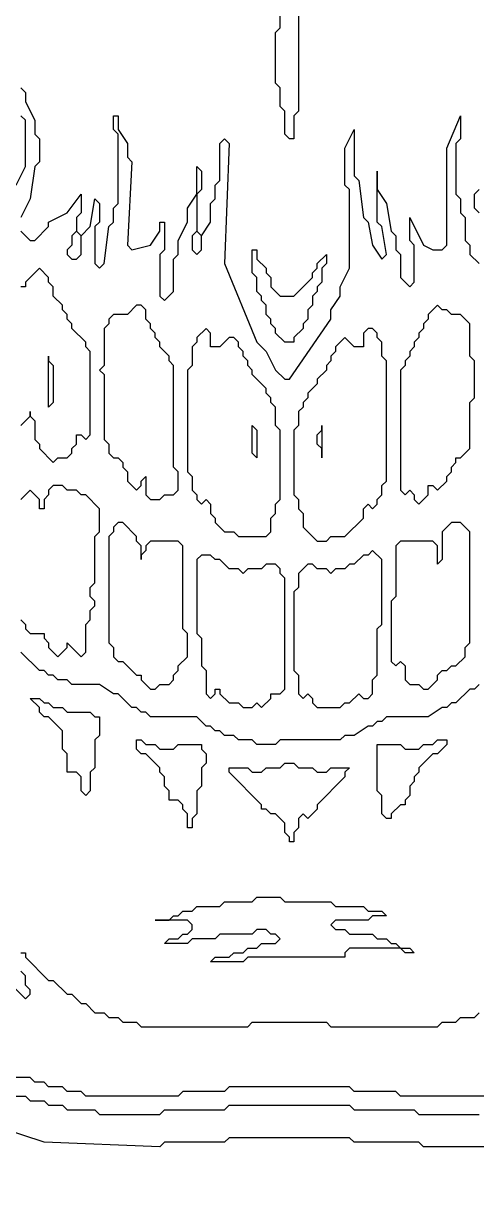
# Model space of a CAD drawing. Header units: millimetres. Extents: x -6 to 6, y -6 to 6.
# Drawn here: x -0.434 to 0.312, y -3.343 to -1.436 of the extents above; entities that cross this region are included whole.
import ezdxf

# ---------------------------------------------------------------- set-up
doc = ezdxf.new("R2010")
doc.units = ezdxf.units.MM
doc.layers.add('body', color=7, linetype='Continuous')
doc.layers.add('engraving', color=7, linetype='Continuous')

msp = doc.modelspace()

# ---------------------------------------------------------------- linework, layer by layer
at = {"layer": 'body'}
msp.add_circle((0, 0), 6, dxfattribs=at)
at = {"layer": 'engraving'}
for points in [[(0.0114, -1.6263), (0.0038, -1.6263), (-0.0038, -1.6187), (-0.0038, -1.5806), (-0.0114, -1.573), (-0.0114, -1.5426), (-0.019, -1.535), (-0.019, -1.4512), (-0.0114, -1.4436), (-0.0114, -1.3523), (-0.0038, -1.3447), (-0.0038, -1.3066), (0.0038, -1.299), (0.0038, -1.3142), (0.0114, -1.3218), (0.0114, -1.398), (0.019, -1.4056), (0.019, -1.5806), (0.0114, -1.5883), (0.0114, -1.6263)], [(-0.354, -1.8242), (-0.3463, -1.8242), (-0.3387, -1.8166), (-0.3387, -1.7862), (-0.3463, -1.7786), (-0.354, -1.7862), (-0.354, -1.8014), (-0.3616, -1.809), (-0.3616, -1.8166), (-0.354, -1.8242)], [(-0.1484, -1.8166), (-0.1408, -1.809), (-0.1408, -1.7862), (-0.1484, -1.7786), (-0.156, -1.7862), (-0.156, -1.809), (-0.1484, -1.8166)], [(0.0114, -1.9612), (-0.0038, -1.9612), (-0.019, -1.946), (-0.019, -1.9384), (-0.0266, -1.9308), (-0.0266, -1.9232), (-0.0343, -1.9156), (-0.0343, -1.9003), (-0.0419, -1.8927), (-0.0419, -1.8851), (-0.0495, -1.8775), (-0.0495, -1.8547), (-0.0571, -1.8471), (-0.0571, -1.809), (-0.0495, -1.809), (-0.0495, -1.8242), (-0.0343, -1.8394), (-0.0343, -1.8471), (-0.0266, -1.8547), (-0.0266, -1.8699), (-0.0114, -1.8851), (0.0114, -1.8851), (0.0419, -1.8547), (0.0419, -1.8471), (0.0495, -1.8394), (0.0495, -1.8318), (0.0647, -1.8166), (0.0647, -1.8318), (0.0571, -1.8394), (0.0571, -1.8623), (0.0495, -1.8699), (0.0495, -1.8775), (0.0419, -1.8851), (0.0419, -1.9003), (0.0343, -1.908), (0.0343, -1.9232), (0.0266, -1.9308), (0.0266, -1.9384), (0.0114, -1.9536), (0.0114, -1.9612)], [(-0.2093, -2.22), (-0.2017, -2.2124), (-0.1865, -2.2124), (-0.1789, -2.2048), (-0.1789, -2.1744), (-0.1865, -2.1668), (-0.1865, -1.9993), (-0.1941, -1.9917), (-0.1941, -1.9841), (-0.2093, -1.9689), (-0.2093, -1.9612), (-0.2169, -1.9536), (-0.2169, -1.946), (-0.2246, -1.9384), (-0.2246, -1.9308), (-0.2322, -1.9232), (-0.2322, -1.908), (-0.2398, -1.9003), (-0.2474, -1.9003), (-0.2626, -1.9156), (-0.2854, -1.9156), (-0.2931, -1.9232), (-0.2931, -1.9308), (-0.3007, -1.9384), (-0.3007, -1.9993), (-0.3083, -2.0069), (-0.3007, -2.0145), (-0.3007, -2.1211), (-0.2931, -2.1287), (-0.2931, -2.1439), (-0.2854, -2.1515), (-0.2778, -2.1515), (-0.2702, -2.1591), (-0.2702, -2.1668), (-0.2626, -2.1744), (-0.2626, -2.1896), (-0.2474, -2.2048), (-0.2398, -2.1972), (-0.2398, -2.1896), (-0.2322, -2.182), (-0.2322, -2.2124), (-0.2246, -2.22), (-0.2093, -2.22)], [(0.2169, -2.2277), (0.2322, -2.2124), (0.2322, -2.1972), (0.2398, -2.1972), (0.2474, -2.2048), (0.2626, -2.1896), (0.2626, -2.182), (0.2702, -2.1744), (0.2702, -2.1668), (0.2778, -2.1591), (0.2778, -2.1515), (0.2854, -2.1515), (0.3007, -2.1363), (0.3007, -2.0602), (0.3083, -2.0526), (0.3083, -1.9917), (0.3007, -1.9841), (0.3007, -1.9308), (0.2854, -1.9156), (0.2702, -1.9156), (0.2626, -1.908), (0.255, -1.908), (0.2474, -1.9003), (0.2322, -1.9156), (0.2322, -1.9232), (0.2246, -1.9308), (0.2246, -1.9384), (0.2169, -1.946), (0.2169, -1.9536), (0.2093, -1.9612), (0.2093, -1.9689), (0.2017, -1.9765), (0.2017, -1.9841), (0.1941, -1.9917), (0.1941, -1.9993), (0.1865, -2.0069), (0.1865, -2.2048), (0.1941, -2.2124), (0.2017, -2.2048), (0.2093, -2.2124), (0.2093, -2.22), (0.2169, -2.2277)], [(-0.0343, -2.2809), (-0.0266, -2.2733), (-0.0266, -2.2505), (-0.019, -2.2429), (-0.019, -2.2277), (-0.0114, -2.22), (-0.0114, -2.1059), (-0.019, -2.0983), (-0.019, -2.0678), (-0.0266, -2.0602), (-0.0266, -2.0526), (-0.0343, -2.045), (-0.0343, -2.0374), (-0.0571, -2.0145), (-0.0571, -2.0069), (-0.0647, -1.9993), (-0.0647, -1.9917), (-0.0723, -1.9841), (-0.0723, -1.9765), (-0.0799, -1.9689), (-0.0799, -1.9612), (-0.0875, -1.9536), (-0.0951, -1.9536), (-0.1104, -1.9689), (-0.1256, -1.9689), (-0.1256, -1.946), (-0.1332, -1.9384), (-0.1484, -1.9536), (-0.1484, -1.9612), (-0.156, -1.9689), (-0.156, -1.9993), (-0.1637, -2.0069), (-0.1637, -2.1744), (-0.156, -2.182), (-0.156, -2.2048), (-0.1484, -2.2124), (-0.1484, -2.22), (-0.1408, -2.2277), (-0.1332, -2.22), (-0.1256, -2.2277), (-0.1256, -2.2429), (-0.118, -2.2505), (-0.118, -2.2581), (-0.1028, -2.2733), (-0.0875, -2.2733), (-0.0799, -2.2809), (-0.0343, -2.2809)], [(0.0495, -2.2886), (0.0647, -2.2886), (0.0723, -2.2809), (0.0951, -2.2809), (0.1256, -2.2505), (0.1256, -2.2353), (0.1332, -2.2277), (0.1408, -2.2353), (0.1484, -2.2277), (0.1484, -2.22), (0.156, -2.2124), (0.156, -2.1972), (0.1637, -2.1896), (0.1637, -1.9917), (0.156, -1.9841), (0.156, -1.9612), (0.1484, -1.9536), (0.1484, -1.946), (0.1408, -1.9384), (0.1332, -1.9384), (0.1256, -1.946), (0.1256, -1.9689), (0.1104, -1.9689), (0.0951, -1.9536), (0.0799, -1.9689), (0.0799, -1.9765), (0.0723, -1.9841), (0.0723, -1.9917), (0.0647, -1.9993), (0.0647, -2.0069), (0.0495, -2.0221), (0.0495, -2.0297), (0.0343, -2.045), (0.0343, -2.0526), (0.0266, -2.0602), (0.0266, -2.0678), (0.019, -2.0754), (0.019, -2.0983), (0.0114, -2.1059), (0.0114, -2.2124), (0.019, -2.22), (0.019, -2.2353), (0.0266, -2.2429), (0.0266, -2.2657), (0.0495, -2.2886)], [(-0.392, -2.0678), (-0.392, -1.9841), (-0.392, -1.9917), (-0.3844, -1.9993), (-0.3844, -2.0602), (-0.392, -2.0678)], [(-0.0495, -2.1515), (-0.0571, -2.1439), (-0.0571, -2.0983), (-0.0495, -2.1059), (-0.0495, -2.1515)], [(0.0571, -2.1515), (0.0571, -2.1363), (0.0495, -2.1287), (0.0495, -2.1135), (0.0571, -2.1059), (0.0571, -2.0983), (0.0571, -2.1515)], [(-0.2169, -2.5321), (-0.2093, -2.5245), (-0.1941, -2.5245), (-0.1865, -2.5169), (-0.1865, -2.5093), (-0.1789, -2.5017), (-0.1789, -2.4941), (-0.1637, -2.4788), (-0.1637, -2.4408), (-0.1713, -2.4332), (-0.1713, -2.2962), (-0.1789, -2.2886), (-0.2246, -2.2886), (-0.2322, -2.2962), (-0.2322, -2.3038), (-0.2398, -2.3114), (-0.2398, -2.319), (-0.2398, -2.2962), (-0.2474, -2.2886), (-0.2474, -2.2809), (-0.2702, -2.2581), (-0.2778, -2.2581), (-0.2854, -2.2657), (-0.2854, -2.2733), (-0.2931, -2.2809), (-0.2931, -2.456), (-0.2854, -2.4636), (-0.2854, -2.4788), (-0.2778, -2.4865), (-0.2702, -2.4865), (-0.2474, -2.5093), (-0.2398, -2.5093), (-0.2398, -2.5169), (-0.2246, -2.5321), (-0.2169, -2.5321)], [(0.2246, -2.5321), (0.2322, -2.5321), (0.2474, -2.5169), (0.2474, -2.5093), (0.255, -2.5017), (0.2626, -2.5017), (0.2702, -2.4941), (0.2778, -2.4941), (0.2931, -2.4788), (0.2931, -2.4636), (0.3007, -2.456), (0.3007, -2.2733), (0.2854, -2.2581), (0.2702, -2.2581), (0.255, -2.2733), (0.255, -2.319), (0.2474, -2.3266), (0.2474, -2.2962), (0.2398, -2.2886), (0.1865, -2.2886), (0.1789, -2.2962), (0.1789, -2.3799), (0.1713, -2.3875), (0.1713, -2.4865), (0.1789, -2.4941), (0.1865, -2.4865), (0.1941, -2.4941), (0.1941, -2.5169), (0.2017, -2.5245), (0.2169, -2.5245), (0.2246, -2.5321)], [(0.0495, -2.5626), (0.0875, -2.5626), (0.0951, -2.555), (0.1028, -2.555), (0.118, -2.5397), (0.1256, -2.5474), (0.1332, -2.5474), (0.1408, -2.5397), (0.1408, -2.5169), (0.1484, -2.5093), (0.1484, -2.4332), (0.156, -2.4256), (0.156, -2.319), (0.1408, -2.3038), (0.1332, -2.3114), (0.1256, -2.3114), (0.1104, -2.3266), (0.1028, -2.3266), (0.0951, -2.3342), (0.0799, -2.3342), (0.0723, -2.3418), (0.0647, -2.3342), (0.0495, -2.3342), (0.0419, -2.3266), (0.0343, -2.3266), (0.019, -2.3418), (0.019, -2.3647), (0.0114, -2.3723), (0.0114, -2.5017), (0.019, -2.5093), (0.019, -2.5397), (0.0266, -2.5474), (0.0343, -2.5397), (0.0419, -2.5474), (0.0419, -2.555), (0.0495, -2.5626)], [(-0.0419, -2.5626), (-0.0266, -2.5474), (-0.0266, -2.5397), (-0.0114, -2.5397), (-0.0038, -2.5321), (-0.0038, -2.3494), (-0.0114, -2.3418), (-0.0114, -2.3342), (-0.019, -2.3266), (-0.0343, -2.3266), (-0.0419, -2.3342), (-0.0647, -2.3342), (-0.0723, -2.3418), (-0.0799, -2.3342), (-0.0951, -2.3342), (-0.1104, -2.319), (-0.118, -2.319), (-0.1256, -2.3114), (-0.1408, -2.3114), (-0.1484, -2.319), (-0.1484, -2.4408), (-0.1408, -2.4484), (-0.1408, -2.4941), (-0.1332, -2.5017), (-0.1332, -2.5397), (-0.1256, -2.5474), (-0.118, -2.5397), (-0.118, -2.5321), (-0.1104, -2.5321), (-0.1104, -2.5397), (-0.0951, -2.555), (-0.0799, -2.555), (-0.0723, -2.5626), (-0.0571, -2.5626), (-0.0495, -2.555), (-0.0419, -2.5626)], [(-0.3311, -2.7072), (-0.3387, -2.6996), (-0.3387, -2.6768), (-0.3463, -2.6691), (-0.3616, -2.6691), (-0.3616, -2.6387), (-0.3692, -2.6311), (-0.3692, -2.6006), (-0.392, -2.5778), (-0.3996, -2.5778), (-0.4072, -2.5702), (-0.4072, -2.5626), (-0.4225, -2.5474), (-0.4072, -2.5474), (-0.3996, -2.555), (-0.392, -2.555), (-0.3844, -2.5626), (-0.3692, -2.5626), (-0.3616, -2.5702), (-0.3235, -2.5702), (-0.3159, -2.5778), (-0.3083, -2.5778), (-0.3083, -2.6083), (-0.3159, -2.6159), (-0.3159, -2.6615), (-0.3235, -2.6691), (-0.3235, -2.6996), (-0.3311, -2.7072)], [(-0.156, -2.7605), (-0.1637, -2.7605), (-0.1637, -2.7377), (-0.1713, -2.73), (-0.1713, -2.7224), (-0.1789, -2.7148), (-0.1941, -2.7148), (-0.1941, -2.6996), (-0.2017, -2.692), (-0.2017, -2.6768), (-0.2093, -2.6691), (-0.2093, -2.6615), (-0.2322, -2.6387), (-0.2398, -2.6387), (-0.2474, -2.6311), (-0.2474, -2.6159), (-0.2398, -2.6159), (-0.2322, -2.6235), (-0.2169, -2.6235), (-0.2093, -2.6311), (-0.1865, -2.6311), (-0.1789, -2.6235), (-0.1408, -2.6235), (-0.1408, -2.6311), (-0.1332, -2.6387), (-0.1332, -2.6539), (-0.1408, -2.6615), (-0.1408, -2.692), (-0.1484, -2.6996), (-0.1484, -2.7377), (-0.156, -2.7453), (-0.156, -2.7605)], [(0.1637, -2.7453), (0.156, -2.7377), (0.156, -2.7072), (0.1484, -2.6996), (0.1484, -2.6235), (0.1865, -2.6235), (0.1941, -2.6311), (0.2169, -2.6311), (0.2246, -2.6235), (0.2398, -2.6235), (0.2474, -2.6159), (0.2626, -2.6159), (0.2626, -2.6235), (0.2474, -2.6387), (0.2398, -2.6387), (0.2169, -2.6615), (0.2169, -2.6691), (0.2093, -2.6768), (0.2093, -2.6844), (0.2017, -2.692), (0.2017, -2.7072), (0.1941, -2.7148), (0.1941, -2.7224), (0.1865, -2.7224), (0.1713, -2.7377), (0.1713, -2.7453), (0.1637, -2.7453)], [(0.1028, -2.6615), (0.0951, -2.6691), (0.0951, -2.6768), (0.0495, -2.7224), (0.0495, -2.73), (0.0343, -2.7453), (0.0266, -2.7377), (0.019, -2.7453), (0.019, -2.7605), (0.0114, -2.7681), (0.0114, -2.7833), (0.0038, -2.7833), (0.0038, -2.7757), (-0.0038, -2.7681), (-0.0038, -2.7529), (-0.019, -2.7377), (-0.0266, -2.7377), (-0.0343, -2.73), (-0.0419, -2.73), (-0.0419, -2.7224), (-0.0951, -2.6691), (-0.0951, -2.6615), (-0.0647, -2.6615), (-0.0571, -2.6691), (-0.0419, -2.6691), (-0.0343, -2.6615), (-0.0114, -2.6615), (-0.0038, -2.6539), (0.0114, -2.6539), (0.019, -2.6615), (0.0419, -2.6615), (0.0495, -2.6691), (0.0647, -2.6691), (0.0723, -2.6615), (0.1028, -2.6615)], [(-0.2169, -2.9127), (-0.1941, -2.9127), (-0.1865, -2.9051), (-0.1789, -2.9051), (-0.1713, -2.8975), (-0.156, -2.8975), (-0.1484, -2.8899), (-0.1104, -2.8899), (-0.1028, -2.8823), (-0.0571, -2.8823), (-0.0495, -2.8747), (-0.0114, -2.8747), (-0.0038, -2.8823), (0.0723, -2.8823), (0.0799, -2.8899), (0.1256, -2.8899), (0.1332, -2.8975), (0.156, -2.8975), (0.1637, -2.9051), (0.1408, -2.9051), (0.1332, -2.9127), (0.0799, -2.9127), (0.0723, -2.9203), (0.0799, -2.928), (0.0951, -2.928), (0.1028, -2.9356), (0.1408, -2.9356), (0.1484, -2.9432), (0.1637, -2.9432), (0.1713, -2.9508), (0.1789, -2.9508), (0.1865, -2.9584), (0.2017, -2.9584), (0.2093, -2.966), (0.1941, -2.966), (0.1865, -2.9584), (0.1028, -2.9584), (0.0951, -2.966), (0.0951, -2.9736), (-0.0647, -2.9736), (-0.0723, -2.9812), (-0.1256, -2.9812), (-0.118, -2.9736), (-0.0951, -2.9736), (-0.0875, -2.966), (-0.0723, -2.966), (-0.0647, -2.9584), (-0.0495, -2.9584), (-0.0419, -2.9508), (-0.019, -2.9508), (-0.0114, -2.9432), (-0.019, -2.9356), (-0.0266, -2.9356), (-0.0343, -2.928), (-0.0495, -2.928), (-0.0571, -2.9356), (-0.1104, -2.9356), (-0.118, -2.9432), (-0.156, -2.9432), (-0.1637, -2.9508), (-0.2017, -2.9508), (-0.1941, -2.9432), (-0.1789, -2.9432), (-0.1713, -2.9356), (-0.1637, -2.9356), (-0.156, -2.928), (-0.156, -2.9203), (-0.1637, -2.9127), (-0.2169, -2.9127)]]:
    msp.add_lwpolyline(points, close=True, dxfattribs=at)
for points in [[(-0.4377, -1.5426), (-0.4301, -1.5502), (-0.4301, -1.5654), (-0.4148, -1.5959), (-0.4148, -1.6187), (-0.4072, -1.6263), (-0.4072, -1.6644), (-0.4148, -1.672), (-0.4225, -1.7253), (-0.4377, -1.7557)], [(-0.4453, -1.7024), (-0.4301, -1.672), (-0.4301, -1.5959), (-0.4377, -1.5883)], [(-0.4377, -1.7786), (-0.4225, -1.7938), (-0.4148, -1.7938), (-0.392, -1.7709), (-0.392, -1.7633), (-0.3616, -1.7481), (-0.3387, -1.7177), (-0.3387, -1.7481), (-0.3463, -1.7557), (-0.3463, -1.7786), (-0.3387, -1.7862), (-0.3235, -1.7709), (-0.3159, -1.7253), (-0.3083, -1.7329), (-0.3083, -1.7633), (-0.3159, -1.7709), (-0.3159, -1.8318), (-0.3083, -1.8394), (-0.3007, -1.8318), (-0.2931, -1.7709), (-0.2854, -1.7633), (-0.2854, -1.7405), (-0.2778, -1.7329), (-0.2778, -1.6187), (-0.2854, -1.6111), (-0.2854, -1.5883), (-0.2778, -1.5883), (-0.2778, -1.6111), (-0.2626, -1.6339), (-0.2626, -1.6568), (-0.255, -1.6644), (-0.2626, -1.8014), (-0.255, -1.809), (-0.2246, -1.8014), (-0.2093, -1.7786), (-0.2093, -1.7633), (-0.2017, -1.7633), (-0.2017, -1.809), (-0.2093, -1.8166), (-0.2093, -1.8851), (-0.2017, -1.8927), (-0.1865, -1.8775), (-0.1865, -1.8242), (-0.1789, -1.8166), (-0.1789, -1.7938), (-0.1637, -1.7633), (-0.1637, -1.7405), (-0.1484, -1.7177), (-0.1484, -1.672), (-0.1408, -1.6796), (-0.1408, -1.71), (-0.1484, -1.7177), (-0.1484, -1.7786), (-0.1408, -1.7862), (-0.1256, -1.7633), (-0.1256, -1.7329), (-0.118, -1.7253), (-0.118, -1.7024), (-0.1104, -1.6948), (-0.1104, -1.6339), (-0.1028, -1.6263), (-0.0951, -1.6339), (-0.1028, -1.8318), (-0.0495, -1.9612), (-0.0343, -1.9765), (-0.019, -2.0069), (-0.0038, -2.0221), (0.0038, -2.0221), (0.0723, -1.9232), (0.0723, -1.908), (0.0875, -1.8851), (0.0875, -1.8699), (0.1028, -1.8394), (0.1028, -1.71), (0.0951, -1.7024), (0.0951, -1.6415), (0.1104, -1.6111), (0.1104, -1.6872), (0.118, -1.6948), (0.1256, -1.7557), (0.1332, -1.7633), (0.1408, -1.8014), (0.156, -1.8242), (0.1637, -1.8166), (0.156, -1.7709), (0.1484, -1.7633), (0.1484, -1.6796), (0.1484, -1.71), (0.1637, -1.7329), (0.1713, -1.7786), (0.1789, -1.7862), (0.1789, -1.809), (0.1865, -1.8166), (0.1865, -1.8547), (0.2017, -1.8699), (0.2093, -1.8623), (0.2093, -1.8014), (0.2017, -1.7938), (0.2017, -1.7557), (0.2246, -1.8014), (0.2398, -1.809), (0.255, -1.809), (0.2626, -1.8014), (0.2626, -1.6415), (0.2854, -1.5883), (0.2854, -1.6263), (0.2778, -1.6339), (0.2778, -1.7177), (0.2854, -1.7253), (0.2854, -1.7481), (0.2931, -1.7557), (0.2931, -1.7938), (0.3007, -1.8014), (0.3007, -1.8166), (0.3159, -1.8318)], [(0.3159, -1.7481), (0.3083, -1.7405), (0.3083, -1.7177), (0.3159, -1.71)], [(-0.4377, -2.0983), (-0.4225, -2.083), (-0.4225, -2.0754), (-0.4225, -2.083), (-0.4148, -2.0906), (-0.4148, -2.1211), (-0.4072, -2.1287), (-0.4072, -2.1363), (-0.3844, -2.1591), (-0.3844, -2.1591), (-0.3768, -2.1515), (-0.3616, -2.1515), (-0.354, -2.1439), (-0.354, -2.1363), (-0.3463, -2.1287), (-0.3463, -2.1135), (-0.3387, -2.1135), (-0.3311, -2.1211), (-0.3235, -2.1135), (-0.3235, -1.9765), (-0.3311, -1.9689), (-0.3311, -1.9612), (-0.354, -1.9384), (-0.354, -1.9308), (-0.3616, -1.9232), (-0.3616, -1.9156), (-0.3692, -1.908), (-0.3692, -1.9003), (-0.3844, -1.8851), (-0.3844, -1.8699), (-0.392, -1.8623), (-0.392, -1.8547), (-0.4072, -1.8394), (-0.4301, -1.8623), (-0.4301, -1.8699), (-0.4377, -1.8699)], [(-0.4377, -2.418), (-0.4301, -2.4256), (-0.4301, -2.4332), (-0.4225, -2.4408), (-0.3996, -2.4408), (-0.3996, -2.4484), (-0.392, -2.456), (-0.392, -2.4636), (-0.3768, -2.4788), (-0.3616, -2.4636), (-0.3616, -2.456), (-0.3387, -2.4788), (-0.3387, -2.4788), (-0.3311, -2.4712), (-0.3311, -2.4256), (-0.3235, -2.418), (-0.3235, -2.4027), (-0.3159, -2.3951), (-0.3159, -2.3875), (-0.3235, -2.3799), (-0.3235, -2.3647), (-0.3159, -2.3571), (-0.3159, -2.2809), (-0.3083, -2.2733), (-0.3083, -2.2353), (-0.3311, -2.2124), (-0.3387, -2.2124), (-0.3463, -2.2048), (-0.3616, -2.2048), (-0.3692, -2.1972), (-0.3844, -2.1972), (-0.392, -2.2048), (-0.392, -2.2124), (-0.3996, -2.22), (-0.3996, -2.2353), (-0.4072, -2.2353), (-0.4072, -2.22), (-0.4225, -2.2048), (-0.4377, -2.22)], [(0.3159, -2.5245), (0.3083, -2.5321), (0.3007, -2.5321), (0.2778, -2.555), (0.2702, -2.555), (0.2626, -2.5626), (0.255, -2.5626), (0.2322, -2.5778), (0.1637, -2.5778), (0.156, -2.5854), (0.1484, -2.5854), (0.1408, -2.593), (0.1332, -2.593), (0.1104, -2.6083), (0.0951, -2.6083), (0.0875, -2.6159), (-0.0114, -2.6159), (-0.019, -2.6235), (-0.0495, -2.6235), (-0.0571, -2.6159), (-0.0799, -2.6159), (-0.0875, -2.6083), (-0.1028, -2.6083), (-0.1104, -2.6006), (-0.118, -2.6006), (-0.1256, -2.593), (-0.1332, -2.593), (-0.1484, -2.5778), (-0.2246, -2.5778), (-0.2322, -2.5702), (-0.2398, -2.5702), (-0.2474, -2.5626), (-0.255, -2.5626), (-0.2778, -2.5397), (-0.2854, -2.5397), (-0.3083, -2.5245), (-0.354, -2.5245), (-0.3616, -2.5169), (-0.3768, -2.5169), (-0.3844, -2.5093), (-0.392, -2.5093), (-0.3996, -2.5017), (-0.4072, -2.5017), (-0.4377, -2.4712)], [(-0.4377, -2.966), (-0.4301, -2.966), (-0.4301, -2.9736), (-0.392, -3.0117), (-0.3844, -3.0117), (-0.3616, -3.0345), (-0.354, -3.0345), (-0.3387, -3.0497), (-0.3311, -3.0497), (-0.3159, -3.065), (-0.3007, -3.065), (-0.2931, -3.0726), (-0.2778, -3.0726), (-0.2702, -3.0802), (-0.2474, -3.0802), (-0.2398, -3.0878), (-0.0647, -3.0878), (-0.0571, -3.0802), (0.0647, -3.0802), (0.0723, -3.0878), (0.2474, -3.0878), (0.255, -3.0802), (0.2778, -3.0802), (0.2854, -3.0726), (0.3083, -3.0726), (0.3159, -3.065)], [(-0.4605, -3.0117), (-0.4301, -3.0421), (-0.4225, -3.0345), (-0.4225, -3.0269), (-0.4301, -3.0193), (-0.4301, -3.0041), (-0.4377, -2.9965)], [(0.3387, -3.202), (0.1865, -3.202), (0.1789, -3.1944), (0.1104, -3.1944), (0.1028, -3.1868), (-0.0951, -3.1868), (-0.1028, -3.1944), (-0.1713, -3.1944), (-0.1789, -3.202), (-0.3311, -3.202), (-0.3387, -3.1944), (-0.3616, -3.1944), (-0.3692, -3.1868), (-0.392, -3.1868), (-0.3996, -3.1791), (-0.4148, -3.1791), (-0.4225, -3.1715), (-0.4453, -3.1715)], [(-0.4453, -3.202), (-0.4301, -3.202), (-0.4225, -3.2096), (-0.3996, -3.2096), (-0.392, -3.2172), (-0.3692, -3.2172), (-0.3616, -3.2248), (-0.3159, -3.2248), (-0.3083, -3.2324), (-0.2093, -3.2324), (-0.2017, -3.2248), (-0.1028, -3.2248), (-0.0951, -3.2172), (0.1028, -3.2172), (0.1104, -3.2248), (0.2093, -3.2248), (0.2169, -3.2324), (0.3159, -3.2324)], [(0.3387, -3.2857), (0.2246, -3.2857), (0.2169, -3.2781), (0.1104, -3.2781), (0.1028, -3.2705), (-0.0951, -3.2705), (-0.1028, -3.2781), (-0.2017, -3.2781), (-0.2093, -3.2857), (-0.3996, -3.2781), (-0.4681, -3.2553)]]:
    msp.add_lwpolyline(points, dxfattribs=at)

doc.saveas('drawing.dxf')
